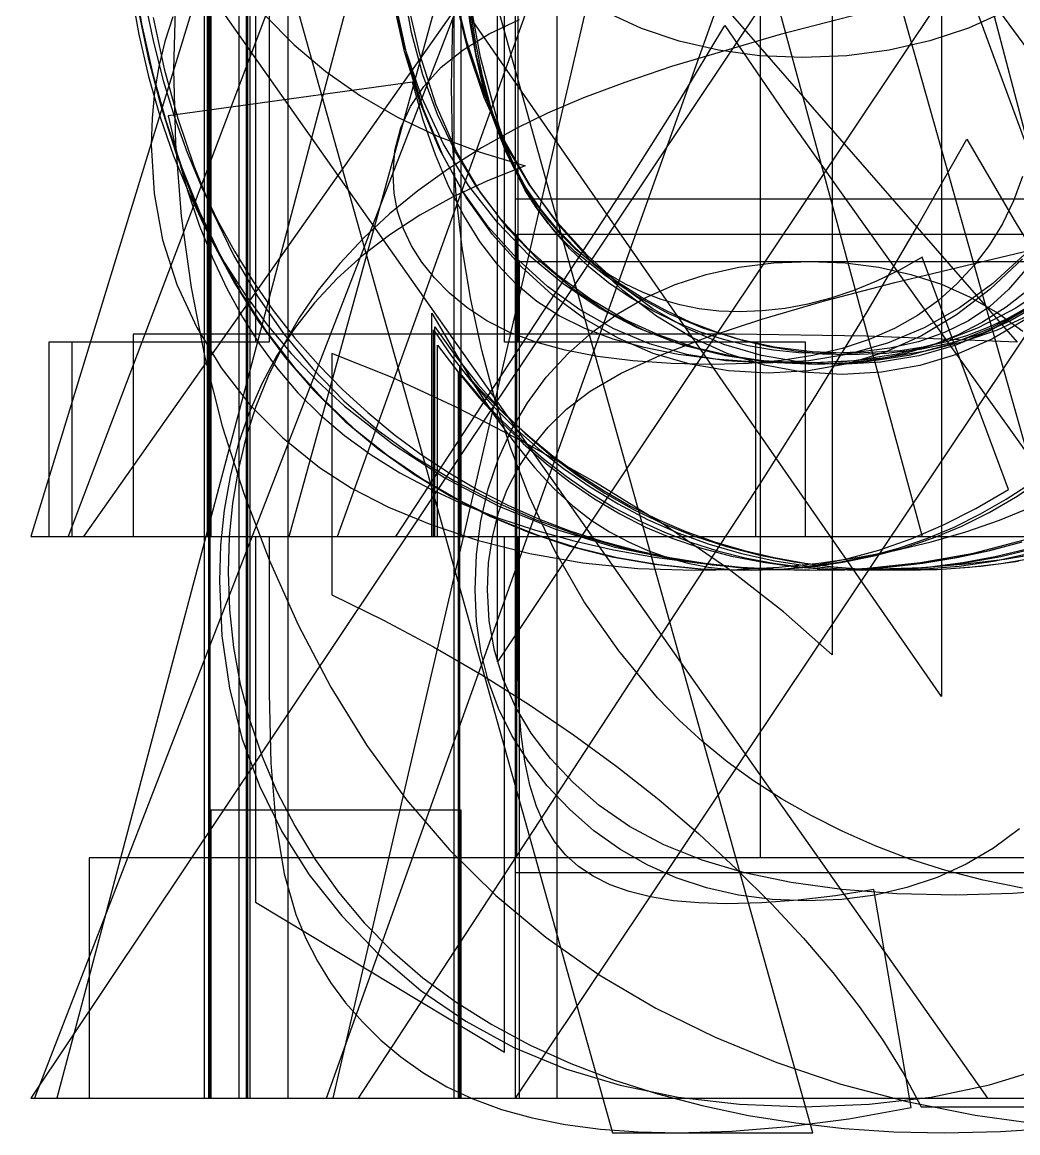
# Model space of a CAD drawing. Extents: x 0 to 263, y -199 to 66.
# Drawn here: x 0 to 98.8, y -199.2 to -89.1 of the extents above; entities that cross this region are included whole.
import ezdxf

# ---------------------------------------------------------------- set-up
doc = ezdxf.new("R2010")
doc.units = 0

msp = doc.modelspace()

# ---------------------------------------------------------------- linework, layer by layer
at = {"layer": 'Layer 1'}
for p, q in [((18.6267, 62.2754), (18.6267, -140.1246)), ((0, 9.64223), (58.5616, -199.24777)), ((78.41, -199.24777), (19.99, 9.64223)), ((45.6265, 6.20889), (0.8489, -140.12411)), ((79.4932, 6.20889), (1.222, -195.81311)), ((57.0551, 6.20889), (3.4335, -195.81511)), ((60.06663, 6.49333), (4.56453, -140.12467)), ((18.0622, 6.20889), (18.0622, -195.81311)), ((18.3467, 6.20889), (18.3467, -140.12411)), ((18.4845, 6.20889), (18.4845, -195.81311)), ((18.6267, 6.20889), (18.6267, -140.12411)), ((18.6267, 6.20889), (18.6267, -140.12311)), ((18.6267, 6.20889), (18.6267, -195.81511)), ((18.72, 6.209), (18.72, -140.124)), ((21.4978, 6.20889), (21.4978, -195.81311)), ((22.2, 6.20889), (22.2, -195.81311)), ((22.3422, 6.20889), (22.3422, -195.81311)), ((22.5778, 6.20889), (22.5778, -195.81311)), ((24.5066, 6.20889), (24.5066, -120.84011)), ((26.34, 6.20889), (26.34, -195.81511)), ((42.8489, -195.81311), (42.8489, 6.20889)), ((43.5555, -140.124), (43.5555, 6.209)), ((153.2483, 6.20889), (47.1333, -152.54211)), ((47.1333, -152.54211), (47.1333, 6.20889)), ((49.19981, -120.84016), (49.19981, 6.20884)), ((53.0584, -195.81511), (53.0584, 6.20889)), ((101.12894, -106.39941), (71.54224, 6.20959)), ((73.1912, 6.20889), (73.1912, -171.96911)), ((80.339, 6.20889), (80.339, -151.83411)), ((5.50223, -13.92441), (98.68433, -120.84041)), ((47.83656, -120.83781), (47.83656, -35.27771)), ((23.14156, -36.64131), (23.14156, -120.83801)), ((48.92, -195.81311), (155.035, -37.20411)), ((18.06197, -49.48439), (18.06197, -140.12419)), ((30.1997, -195.81311), (82.693, -49.05811)), ((65.99106, -54.42171), (89.27546, -140.12381)), ((82.55113, -54.84487), (113.83123, -140.12477)), ((26.48, -140.12411), (49.7644, -55.64401)), ((31.28003, -140.12467), (61.76003, -55.40927)), ((42.84867, -140.12419), (42.84867, -58.98649)), ((79.25684, -59.40881), (117.68704, -195.81581)), ((30.8569, -195.81511), (61.6185, -63.40711)), ((3.5749, -64.91121), (95.7667, -195.81521)), ((91.2051, -155.97441), (27.9868, -64.91101)), ((91.2051, -64.91101), (91.2051, -155.97441)), ((55.55368, -69.85161), (6.06658, -140.12541)), ((135.18748, -140.12541), (84.62038, -71.21161)), ((22.20021, -79.07127), (22.20021, -195.81327)), ((48.92021, -195.81327), (48.92021, -79.20927)), ((78.6934, -79.35091), (0.849, -195.81291)), ((10.998909, -84.236552), (11.835966, -89.254475)), ((38.62736, -90.12746), (37.825856, -85.705051)), ((44.10174, -91.029638), (42.771126, -85.431585)), ((44.444545, -89.217576), (43.993402, -85.72296)), ((45.454565, -92.586184), (44.162206, -85.512502)), ((10.771962, -85.986434), (11.56646, -90.326566)), ((15.197868, -86.484861), (15.0039, -93.840102)), ((37.923785, -91.527699), (36.58108, -86.054341)), ((37.918244, -92.022691), (36.702328, -86.456607)), ((39.429019, -92.274459), (38.147819, -86.720318)), ((44.167884, -91.656589), (42.871432, -86.348545)), ((45.024674, -92.265934), (44.129969, -86.646534)), ((11.471868, -87.718457), (12.497993, -92.625358)), ((12.205882, -87.193437), (13.023492, -91.100237)), ((38.234708, -92.621364), (37.003038, -87.030673)), ((44.969724, -91.029304), (44.408085, -87.347746)), ((61.436465, -89.723602), (57.909591, -88.096368)), ((88.05419, -87.01851), (75.187929, -90.316765)), ((97.497598, -88.040585), (93.856352, -89.687801)), ((12.976277, -88.641147), (14.081854, -93.734305)), ((14.931574, -88.581596), (14.163841, -91.004509)), ((24.070407, -88.417217), (26.960631, -91.341747)), ((42.56855, -95.484602), (42.713975, -88.868291)), ((46.315532, -90.266349), (49.34213, -88.85336)), ((11.835966, -89.254475), (12.913232, -94.131145)), ((39.751677, -94.310703), (38.62736, -90.12746)), ((43.726019, -91.833921), (46.315532, -90.266349)), ((45.025766, -92.47852), (44.444545, -89.217576)), ((65.150754, -90.989196), (61.436465, -89.723602)), ((65.244428, -96.830095), (69.70698, -89.41841)), ((69.70698, -89.41841), (75.53369, -97.99511)), ((93.856352, -89.687801), (90.027762, -90.969001)), ((11.56646, -90.326566), (12.537694, -94.502086)), ((13.023492, -91.100237), (13.989526, -94.877333)), ((14.163841, -91.004509), (13.5659, -93.484922)), ((26.960631, -91.341747), (30.118668, -94.003816)), ((45.813812, -96.208736), (44.10174, -91.029638)), ((45.657457, -94.419875), (44.969724, -91.029304)), ((75.187929, -90.316765), (64.394828, -93.514389)), ((69.052987, -91.893167), (65.150754, -90.989196)), ((90.027762, -90.969001), (86.012373, -91.884166)), ((39.480254, -97.101428), (37.918244, -92.022691)), ((39.650162, -96.557932), (37.923785, -91.527699)), ((41.076235, -97.339068), (39.429019, -92.274459)), ((41.569006, -93.568993), (43.726019, -91.833921)), ((45.834754, -96.570048), (44.167884, -91.656589)), ((46.278209, -97.319765), (45.024674, -92.265934)), ((45.737592, -95.504678), (45.025766, -92.47852)), ((73.14369, -92.435535), (69.052987, -91.893167)), ((77.42339, -92.61632), (73.14369, -92.435535)), ((81.810733, -92.433278), (77.42339, -92.61632)), ((86.012373, -91.884166), (81.810733, -92.433278)), ((12.497993, -92.625358), (13.750702, -97.405987)), ((13.5659, -93.484922), (13.138218, -96.022835)), ((39.817001, -97.729141), (38.234708, -92.621364)), ((39.83991, -95.48448), (41.569006, -93.568993)), ((47.27109, -99.34195), (45.454565, -92.586184)), ((64.394828, -93.514389), (59.778257, -95.076829)), ((12.537694, -94.502086), (13.685729, -98.51292)), ((12.913232, -94.131145), (14.231175, -98.865413)), ((14.081854, -93.734305), (15.431668, -98.642246)), ((15.0039, -93.840102), (15.19778, -101.151556)), ((30.118668, -94.003816), (33.543971, -96.402353)), ((41.199378, -98.254152), (39.751677, -94.310703)), ((46.471752, -97.519512), (45.657457, -94.419875)), ((13.989526, -94.877333), (15.103913, -98.524812)), ((38.711038, -95.06198), (14.488838, -98.39976)), ((38.509015, -97.479191), (39.83991, -95.48448)), ((39.782364, -98.81261), (38.711038, -95.06198)), ((42.689713, -100.920433), (42.56855, -95.484602)), ((46.580551, -98.294938), (45.737592, -95.504678)), ((59.778257, -95.076829), (55.683032, -96.615749)), ((13.138218, -96.022835), (12.881265, -98.618247)), ((33.543971, -96.402353), (37.235996, -98.536282)), ((41.760229, -101.144492), (39.650162, -96.557932)), ((47.907914, -100.967889), (45.813812, -96.208736)), ((47.87204, -101.088402), (45.834754, -96.570048)), ((55.683032, -96.615749), (52.11017, -98.131694)), ((59.54688, -105.83181), (65.244428, -96.830095)), ((13.750702, -97.405987), (15.229466, -102.05978)), ((37.552701, -99.588905), (38.509015, -97.479191)), ((41.387774, -101.692273), (39.480254, -97.101428)), ((41.749346, -102.354525), (39.817001, -97.729141)), ((43.089449, -101.914146), (41.076235, -97.339068)), ((47.891118, -101.80914), (46.278209, -97.319765)), ((47.41308, -100.32827), (46.471752, -97.519512)), ((75.53369, -97.99511), (80.90038, -105.55181)), ((12.881265, -98.618247), (12.79551, -101.27116)), ((13.685729, -98.51292), (15.010633, -102.359)), ((14.231175, -98.865413), (15.790265, -103.45613)), ((14.488838, -98.39976), (15.383412, -102.190539)), ((15.103913, -98.524812), (16.36658, -102.042758)), ((15.431668, -98.642246), (17.025193, -103.364991)), ((37.235996, -98.536282), (41.194195, -100.404532)), ((40.986713, -102.267764), (39.782364, -98.81261)), ((42.971036, -101.957183), (41.199378, -98.254152)), ((47.55517, -100.84819), (46.580551, -98.294938)), ((52.11017, -98.131694), (49.06069, -99.62521)), ((36.975552, -101.821957), (37.552701, -99.588905)), ((49.06069, -99.62521), (45.560059, -101.571929)), ((48.016814, -101.452444), (47.27109, -99.34195)), ((12.79551, -101.27116), (13.077315, -106.078526)), ((15.19778, -101.151556), (15.779107, -108.339307)), ((41.194195, -100.404532), (45.418025, -102.006029)), ((44.254005, -105.286831), (41.760229, -101.144492)), ((43.052856, -106.2546), (42.689713, -100.920433)), ((48.480428, -102.895377), (47.41308, -100.32827)), ((48.665927, -103.23609), (47.55517, -100.84819)), ((50.279744, -105.211129), (47.87204, -101.088402)), ((50.384619, -105.306107), (47.907914, -100.967889)), ((88.845947, -109.271272), (93.6976, -100.70641)), ((93.6976, -100.70641), (98.486692, -108.890491)), ((15.010633, -102.359), (16.512469, -106.040253)), ((15.229466, -102.05978), (16.93376, -106.58617)), ((15.383412, -102.190539), (16.410434, -105.798507)), ((16.36658, -102.042758), (17.777457, -105.431256)), ((36.78215, -104.18668), (36.975552, -101.821957)), ((42.324605, -105.427393), (40.986713, -102.267764)), ((43.640218, -105.794682), (41.387774, -101.692273)), ((44.03117, -106.498037), (41.749346, -102.354525)), ((45.560059, -101.571929), (42.288256, -103.636383)), ((45.067226, -105.419168), (42.971036, -101.957183)), ((45.468644, -105.999693), (43.089449, -101.914146)), ((45.418025, -102.006029), (49.90694, -103.3397)), ((49.863949, -105.735174), (47.891118, -101.80914)), ((48.877693, -103.444348), (48.016814, -101.452444)), ((15.790265, -103.45613), (17.59097, -107.90215)), ((17.025193, -103.364991), (18.8619, -107.90256)), ((49.9067, -103.34), (46.169176, -104.826342)), ((49.705114, -105.303419), (48.480428, -102.895377)), ((49.953235, -105.496041), (48.665927, -103.23609)), ((49.854298, -105.318237), (48.877693, -103.444348)), ((49.90694, -103.3397), (49.9067, -103.34)), ((36.896924, -106.045996), (36.78215, -104.18668)), ((42.288256, -103.636383), (39.245359, -105.817557)), ((99.236039, -104.397237), (98.327454, -106.833315)), ((17.777457, -105.431256), (19.336471, -108.690389)), ((43.796561, -108.291446), (42.324605, -105.427393)), ((46.169176, -104.826342), (42.682514, -106.463209)), ((47.13151, -108.9844), (44.254005, -105.286831)), ((47.488519, -108.639483), (45.067226, -105.419168)), ((51.08615, -107.5525), (49.705114, -105.303419)), ((50.947205, -107.07468), (49.854298, -105.318237)), ((50.985506, -107.487285), (49.863949, -105.735174)), ((51.417073, -107.628061), (49.953235, -105.496041)), ((53.057867, -108.93771), (50.279744, -105.211129)), ((53.2445, -109.2224), (50.384619, -105.306107)), ((80.90038, -105.55181), (105.55388, -140.12541)), ((13.077315, -106.078526), (13.923286, -110.696719)), ((16.410434, -105.798507), (17.56985, -109.222102)), ((16.512469, -106.040253), (18.191306, -109.556608)), ((16.93376, -106.58617), (18.880727, -110.918501)), ((39.245359, -105.817557), (36.431446, -108.114436)), ((37.241178, -107.846975), (36.896924, -106.045996)), ((37.06668, -140.12541), (59.54688, -105.83181)), ((42.682514, -106.463209), (39.446167, -108.251129)), ((43.657457, -111.487103), (43.052856, -106.2546)), ((46.237, -109.40811), (43.640218, -105.794682)), ((46.6619, -110.1602), (44.03117, -106.498037)), ((48.2138, -109.59571), (45.468644, -105.999693)), ((48.91999, -173.47101), (48.91999, -106.63101)), ((48.91999, -106.63101), (48.92, -106.63111)), ((48.92, -106.63111), (106.3999, -106.63111)), ((98.327454, -106.833315), (97.224859, -109.115069)), ((17.59097, -107.90215), (19.604083, -112.144859)), ((18.8619, -107.90256), (20.963411, -112.208672)), ((37.814806, -109.589201), (37.241178, -107.846975)), ((52.156986, -108.714251), (50.947205, -107.07468)), ((52.197248, -109.098979), (50.985506, -107.487285)), ((52.622546, -109.642725), (51.08615, -107.5525)), ((53.057419, -109.632171), (51.417073, -107.628061)), ((15.779107, -108.339307), (16.747412, -115.403408)), ((19.336471, -108.690389), (21.043552, -111.820242)), ((36.431446, -108.114436), (33.846595, -110.526006)), ((39.446167, -108.251129), (36.459587, -110.190629)), ((45.403101, -110.859872), (43.796561, -108.291446)), ((50.29945, -112.243206), (47.13151, -108.9844)), ((50.23549, -111.6175), (47.488519, -108.639483)), ((53.484215, -110.237522), (52.156986, -108.714251)), ((56.089626, -112.245427), (53.057867, -108.93771)), ((98.486692, -108.890491), (103.757026, -117.56916)), ((17.56985, -109.222102), (18.861609, -112.45976)), ((18.191306, -109.556608), (20.047208, -112.907994)), ((38.617705, -111.272257), (37.814806, -109.589201)), ((49.092296, -112.56786), (46.237, -109.40811)), ((51.252148, -112.753004), (48.2138, -109.59571)), ((49.0582, -171.96871), (49.0582, -110.11551)), ((49.0582, -110.11551), (160.8182, -110.11551)), ((53.499243, -110.570394), (52.197248, -109.098979)), ((54.313316, -111.5742), (52.622546, -109.642725)), ((54.874253, -111.50839), (53.057419, -109.632171)), ((56.353441, -112.694263), (53.2445, -109.2224)), ((83.814301, -117.82241), (88.845947, -109.271272)), ((94.30781, -113.07863), (109.329049, -109.496625)), ((97.224859, -109.115069), (95.928306, -111.242448)), ((13.923286, -110.696719), (15.334257, -115.129907)), ((18.880727, -110.918501), (21.053224, -114.990129)), ((33.846595, -110.526006), (31.490883, -113.051251)), ((36.459587, -110.190629), (33.722228, -112.282238)), ((47.144747, -113.13262), (45.403101, -110.859872)), ((49.542636, -113.370214), (46.6619, -110.1602)), ((54.929465, -111.645064), (53.484215, -110.237522)), ((54.89156, -111.90167), (53.499243, -110.570394)), ((95.928306, -111.242448), (94.437847, -113.215401)), ((19.604083, -112.144859), (21.83339, -116.122927)), ((20.963411, -112.208672), (23.317398, -116.236958)), ((21.043552, -111.820242), (22.898626, -114.820901)), ((33.722228, -112.282238), (31.233542, -114.526484)), ((39.64977, -112.89573), (38.617705, -111.272257)), ((44.502995, -116.61794), (43.657457, -111.487103)), ((53.231438, -114.297085), (50.23549, -111.6175)), ((53.665402, -115.069279), (50.29945, -112.243206)), ((56.15747, -113.347029), (54.313316, -111.5742)), ((56.867553, -113.256736), (54.874253, -111.50839)), ((57.848867, -114.251564), (54.89156, -111.90167)), ((56.49331, -112.93745), (54.929465, -111.645064)), ((59.258633, -115.111945), (56.089626, -112.245427)), ((99.423526, -112.148691), (96.278506, -115.009914)), ((18.861609, -112.45976), (20.28566, -115.509918)), ((20.047208, -112.907994), (22.080242, -116.094341)), ((31.490883, -113.051251), (29.364389, -115.689157)), ((40.910897, -114.459201), (39.64977, -112.89573)), ((49.022019, -115.10964), (47.144747, -113.13262)), ((52.119058, -115.308023), (49.092296, -112.56786)), ((49.3422, -195.81311), (49.3422, -112.83981)), ((49.3422, -112.83981), (154.3292, -112.83981)), ((52.577691, -116.156113), (49.542636, -113.370214)), ((54.510969, -115.487676), (51.252148, -112.753004)), ((58.154021, -114.961317), (56.15747, -113.347029)), ((59.577025, -115.703213), (56.353441, -112.694263)), ((58.139551, -114.079028), (56.49331, -112.93745)), ((59.037299, -114.87723), (56.867553, -113.256736)), ((67.843161, -114.129197), (71.099674, -113.414256)), ((71.099674, -113.414256), (74.528109, -112.984862)), ((74.528109, -112.984862), (78.12845, -112.8416)), ((78.12845, -112.8416), (81.629611, -112.982766)), ((81.629611, -112.982766), (84.971478, -113.406237)), ((84.971478, -113.406237), (88.153503, -114.111975)), ((86.550094, -114.908969), (94.30781, -113.07863)), ((89.27551, -112.41743), (87.016461, -113.689814)), ((97.8355, -135.46633), (89.27551, -112.41743)), ((94.437847, -113.215401), (92.753534, -115.033875)), ((99.225607, -112.582088), (96.015855, -115.580519)), ((31.233542, -114.526484), (28.992982, -116.923895)), ((42.400982, -115.962257), (40.910897, -114.459201)), ((56.398899, -116.619225), (53.231438, -114.297085)), ((60.935644, -116.291751), (57.848867, -114.251564)), ((59.83563, -115.070086), (58.139551, -114.079028)), ((64.758589, -115.129099), (67.843161, -114.129197)), ((87.016461, -113.689814), (84.753086, -114.79069)), ((88.153503, -114.111975), (91.175136, -115.099939)), ((99.48418, -113.68828), (97.848175, -115.623803)), ((15.334257, -115.129907), (17.31106, -119.38226)), ((16.747412, -115.403408), (18.102226, -122.343915)), ((20.28566, -115.509918), (21.841949, -118.371013)), ((21.053224, -114.990129), (23.451777, -118.800509)), ((22.898626, -114.820901), (24.901624, -117.692448)), ((51.035438, -116.79088), (49.022019, -115.10964)), ((55.316719, -117.628072), (52.119058, -115.308023)), ((57.228781, -117.462073), (53.665402, -115.069279)), ((57.990261, -117.800233), (54.510969, -115.487676)), ((60.30198, -116.41717), (58.154021, -114.961317)), ((61.38347, -116.36989), (59.037299, -114.87723)), ((62.565456, -117.537316), (59.258633, -115.111945)), ((61.582641, -115.910101), (59.83563, -115.070086)), ((61.845974, -116.413376), (64.758589, -115.129099)), ((79.57137, -116.730093), (86.550094, -114.908969)), ((84.753086, -114.79069), (82.486065, -115.720631)), ((92.753534, -115.033875), (90.87542, -116.69782)), ((91.175136, -115.099939), (94.035827, -116.37009)), ((96.015855, -115.580519), (92.6761, -118.119368)), ((96.278506, -115.009914), (92.964889, -117.427893)), ((97.848175, -115.623803), (95.972794, -117.303283)), ((99.8605, -115.61578), (97.615733, -117.353504)), ((102.110175, -115.049582), (98.558601, -117.450676)), ((21.83339, -116.122927), (24.27884, -119.836303)), ((22.080242, -116.094341), (24.290473, -119.115575)), ((23.317398, -116.236958), (25.924937, -119.987424)), ((29.364389, -115.689157), (27.46719, -118.43871)), ((44.11992, -117.40448), (42.400982, -115.962257)), ((45.588949, -121.647109), (44.502995, -116.61794)), ((55.766388, -118.516698), (52.577691, -116.156113)), ((59.7373, -118.583971), (56.398899, -116.619225)), ((59.105334, -117.981442), (61.845974, -116.413376)), ((62.915302, -118.249249), (59.577025, -115.703213)), ((62.548007, -117.722466), (60.30198, -116.41717)), ((64.153555, -118.021116), (60.935644, -116.291751)), ((63.837596, -117.710346), (61.38347, -116.36989)), ((63.38168, -116.598555), (61.582641, -115.910101)), ((65.233841, -117.134925), (63.38168, -116.598555)), ((73.37062, -118.542156), (79.57137, -116.730093)), ((80.216075, -116.480209), (77.943796, -117.069995)), ((82.486065, -115.720631), (80.216075, -116.480209)), ((90.87542, -116.69782), (88.796766, -118.186788)), ((94.035827, -116.37009), (96.735026, -117.922388)), ((24.901624, -117.692448), (27.052472, -120.43497)), ((28.992982, -116.923895), (27, -119.475)), ((46.090852, -118.727821), (44.11992, -117.40448)), ((53.275119, -118.228891), (51.035438, -116.79088)), ((58.684712, -119.527478), (55.316719, -117.628072)), ((60.988998, -119.42104), (57.228781, -117.462073)), ((61.690025, -119.691185), (57.990261, -117.800233)), ((64.842789, -118.852033), (62.548007, -117.722466)), ((66.010667, -119.521594), (62.565456, -117.537316)), ((66.3313, -118.873849), (63.837596, -117.710346)), ((67.14022, -117.518692), (65.233841, -117.134925)), ((69.101911, -117.749334), (67.14022, -117.518692)), ((71.12001, -117.82633), (69.101911, -117.749334)), ((73.395085, -117.742484), (71.12001, -117.82633)), ((75.669906, -117.490563), (73.395085, -117.742484)), ((77.943796, -117.069995), (75.669906, -117.490563)), ((78.597655, -126.364397), (83.814301, -117.82241)), ((92.964889, -117.427893), (89.48213, -119.403741)), ((95.972794, -117.303283), (93.856997, -118.726096)), ((98.558601, -117.450676), (94.820168, -119.415206)), ((97.615733, -117.353504), (95.256417, -118.861305)), ((99.809372, -117.438615), (96.077795, -119.456963)), ((99.465447, -117.71287), (96.103976, -119.632141)), ((99.57666, -117.45165), (97.687096, -118.509857)), ((100.495271, -117.306584), (97.956848, -118.769277)), ((21.841949, -118.371013), (23.530426, -121.041481)), ((23.451777, -118.800509), (26.076911, -122.349095)), ((27.46719, -118.43871), (25.81469, -121.285695)), ((40.64, -140.12411), (40.64, -117.96861)), ((40.64, -117.96861), (44.830063, -125.075293)), ((48.369967, -119.874547), (46.090852, -118.727821)), ((55.797811, -119.473308), (53.275119, -118.228891)), ((59.10805, -120.450773), (55.766388, -118.516698)), ((56.536687, -119.832712), (59.105334, -117.981442)), ((63.246065, -120.191375), (59.7373, -118.583971)), ((66.368325, -120.33237), (62.915302, -118.249249)), ((67.50426, -119.438547), (64.153555, -118.021116)), ((67.186323, -119.80639), (64.842789, -118.852033)), ((68.86462, -119.859853), (66.3313, -118.873849)), ((67.946828, -120.345316), (73.37062, -118.542156)), ((88.796766, -118.186788), (86.511182, -119.477056)), ((92.6761, -118.119368), (89.205301, -120.198009)), ((93.856997, -118.726096), (91.49974, -119.891616)), ((95.256417, -118.861305), (92.78253, -120.138635)), ((97.956848, -118.769277), (95.208501, -119.968435)), ((97.687096, -118.509857), (95.721439, -119.42697)), ((99.53769, -118.592333), (96.172174, -120.550694)), ((99.812771, -118.185176), (96.715463, -119.632555)), ((96.735026, -117.922388), (99.272184, -119.756795)), ((70.69763, -120.040409), (11.00883, -120.040409)), ((11.00883, -120.040409), (11.00883, -140.124809)), ((17.31106, -119.38226), (19.74203, -123.394687)), ((24.27884, -119.836303), (26.940382, -123.284937)), ((24.290473, -119.115575), (26.677967, -121.971628)), ((27, -119.475), (25.262276, -122.151633)), ((25.924937, -119.987424), (28.787106, -123.460072)), ((40.7822, -140.12411), (40.7822, -119.61301)), ((40.7822, -119.61301), (42.581145, -122.230537)), ((40.9217, -140.12311), (40.9217, -119.33311)), ((40.9217, -119.33311), (42.997058, -122.255108)), ((50.956689, -120.844711), (48.369967, -119.874547)), ((54.14005, -121.9666), (56.536687, -119.832712)), ((58.604039, -120.524705), (55.797811, -119.473308)), ((62.222474, -121.005712), (58.684712, -119.527478)), ((64.945466, -120.945633), (60.988998, -119.42104)), ((65.610261, -121.16104), (61.690025, -119.691185)), ((69.594834, -121.064829), (66.010667, -119.521594)), ((69.578611, -120.58606), (67.186323, -119.80639)), ((70.989421, -120.542932), (67.50426, -119.438547)), ((71.437592, -120.66781), (68.86462, -119.859853)), ((83.755993, -120.228743), (70.69763, -120.040409)), ((86.511182, -119.477056), (84.019243, -120.568678)), ((89.48213, -119.403741), (85.829679, -120.938573)), ((91.49974, -119.891616), (88.899982, -120.79922)), ((94.820168, -119.415206), (90.894308, -120.943173)), ((96.077795, -119.456963), (92.12788, -121.027603)), ((95.208501, -119.968435), (92.250776, -120.902984)), ((96.103976, -119.632141), (92.594797, -121.125996)), ((96.715463, -119.632555), (93.327634, -120.814205)), ((95.721439, -119.42697), (93.678593, -120.202989)), ((24.5066, -120.84011), (2.6355, -120.84011)), ((2.6355, -120.84011), (2.6355, -140.12451)), ((23.14156, -120.83801), (4.93826, -120.83801)), ((4.93826, -120.83801), (4.93826, -140.12301)), ((23.530426, -121.041481), (25.351038, -123.51976)), ((27.052472, -120.43497), (29.3511, -123.04855)), ((41.2045, -140.1246), (41.2045, -121.1202)), ((41.2045, -121.1202), (43.230946, -123.820926)), ((72.76656, -120.83781), (47.83656, -120.83781)), ((77.70651, -120.84016), (49.19981, -120.84016)), ((53.850445, -121.638365), (50.956689, -120.844711)), ((61.694326, -121.383654), (58.604039, -120.524705)), ((62.602, -121.957138), (59.10805, -120.450773)), ((65.929436, -122.062248), (62.222474, -121.005712)), ((66.924621, -121.441488), (63.246065, -120.191375)), ((63.298977, -122.139728), (67.946828, -120.345316)), ((69.097599, -122.035306), (64.945466, -120.945633)), ((69.936145, -121.952576), (66.368325, -120.33237)), ((72.019651, -121.191563), (69.578611, -120.58606)), ((73.318526, -122.167076), (69.594834, -121.064829)), ((74.610701, -121.333155), (70.989421, -120.542932)), ((74.050256, -121.297173), (71.437592, -120.66781)), ((72.76656, -140.12281), (72.76656, -120.83781)), ((77.70651, -140.12456), (77.70651, -120.84016)), ((84.019243, -120.568678), (81.321522, -121.461705)), ((85.829679, -120.938573), (82.006989, -122.033503)), ((98.68433, -120.84041), (83.755993, -120.228743)), ((89.205301, -120.198009), (85.602415, -121.815817)), ((88.899982, -120.79922), (86.056681, -121.448281)), ((90.894308, -120.943173), (86.780457, -122.034577)), ((92.12788, -121.027603), (87.960145, -122.150067)), ((92.594797, -121.125996), (88.938486, -122.193809)), ((92.250776, -120.902984), (89.084216, -121.571849)), ((91.557466, -120.837914), (89.356963, -121.331744)), ((93.327634, -120.814205), (89.651056, -121.731272)), ((92.78253, -120.138635), (90.194051, -121.184949)), ((93.678593, -120.202989), (91.557466, -120.837914)), ((96.172174, -120.550694), (92.667911, -122.07468)), ((25.262276, -122.151633), (23.754475, -124.959923)), ((25.81469, -121.285695), (24.38227, -124.216982)), ((26.677967, -121.971628), (29.242791, -124.662426)), ((36.687612, -124.355629), (30.7156, -121.96571)), ((30.7156, -121.96571), (30.7156, -145.90741)), ((42.581145, -122.230537), (44.521287, -124.719055)), ((42.997058, -122.255108), (45.183747, -124.988588)), ((46.914799, -126.57461), (45.588949, -121.647109)), ((51.988201, -124.323778), (54.14005, -121.9666)), ((57.05066, -122.255561), (53.850445, -121.638365)), ((60.556761, -122.696351), (57.05066, -122.255561)), ((59.426052, -123.925547), (63.298977, -122.139728)), ((65.069195, -122.050728), (61.694326, -121.383654)), ((66.247559, -123.034596), (62.602, -121.957138)), ((68.729171, -122.5265), (65.069195, -122.050728)), ((69.750969, -122.210307), (65.610261, -121.16104)), ((69.805033, -122.696556), (65.929436, -122.062248)), ((70.772393, -122.334362), (66.924621, -121.441488)), ((73.444809, -122.68951), (69.097599, -122.035306)), ((74.112148, -122.839494), (69.750969, -122.210307)), ((73.618813, -123.109867), (69.936145, -121.952576)), ((74.509443, -121.62342), (72.019651, -121.191563)), ((77.182314, -122.828385), (73.318526, -122.167076)), ((76.702648, -121.747396), (74.050256, -121.297173)), ((77.047986, -121.882152), (74.509443, -121.62342)), ((78.36976, -121.808106), (74.610701, -121.333155)), ((78.418596, -122.15619), (75.311037, -122.652186)), ((79.394807, -122.01793), (76.702648, -121.747396)), ((79.63528, -121.96828), (77.047986, -121.882152)), ((82.006989, -122.033503), (78.013512, -122.689644)), ((82.26826, -121.96667), (78.36976, -121.808106)), ((81.321522, -121.461705), (78.418596, -122.15619)), ((82.12677, -122.10823), (79.394807, -122.01793)), ((82.968794, -121.838176), (79.63528, -121.96828)), ((85.602415, -121.815817), (81.866397, -122.972169)), ((85.709366, -121.973956), (82.12677, -122.10823)), ((87.07599, -121.684481), (82.26826, -121.96667)), ((86.780457, -122.034577), (82.478046, -122.689419)), ((86.056681, -121.448281), (82.968794, -121.838176)), ((87.960145, -122.150067), (83.575109, -122.823889)), ((87.49096, -121.9997), (84.673235, -122.582341)), ((88.938486, -122.193809), (85.135618, -122.834956)), ((89.651056, -121.731272), (85.687499, -122.384901)), ((89.084216, -121.571849), (85.709366, -121.973956)), ((89.356963, -121.331744), (87.07599, -121.684481)), ((90.194051, -121.184949), (87.49096, -121.9997)), ((92.667911, -122.07468), (89.025528, -123.163823)), ((18.102226, -122.343915), (19.843081, -129.160882)), ((26.076911, -122.349095), (28.929152, -125.63534)), ((26.940382, -123.284937), (29.817967, -126.46878)), ((29.3511, -123.04855), (31.776276, -125.51827)), ((43.4151, -195.81511), (43.4151, -123.33171)), ((43.4151, -123.33171), (45.620602, -125.766874)), ((64.368172, -122.960786), (60.556761, -122.696351)), ((68.48432, -123.04892), (64.368172, -122.960786)), ((70.044052, -123.681949), (66.247559, -123.034596)), ((71.99942, -122.949745), (68.48432, -123.04892)), ((72.674777, -122.811543), (68.729171, -122.5265)), ((73.8487, -122.90811), (69.805033, -122.696556)), ((74.788808, -122.870049), (70.772393, -122.334362)), ((75.311037, -122.652186), (71.99942, -122.949745)), ((76.906538, -122.90643), (72.674777, -122.811543)), ((77.98651, -122.9077), (73.444809, -122.68951)), ((77.41638, -123.804242), (73.618813, -123.109867)), ((78.013512, -122.689644), (73.8487, -122.90811)), ((78.6938, -123.04911), (74.112148, -122.839494)), ((78.97329, -123.0486), (74.788808, -122.870049)), ((81.438736, -122.776239), (76.906538, -122.90643)), ((81.186767, -123.04881), (77.182314, -122.828385)), ((82.478046, -122.689419), (77.98651, -122.9077)), ((81.866397, -122.972169), (77.996207, -123.666438)), ((81.740855, -122.932327), (78.6938, -123.04911)), ((83.575109, -122.823889), (78.97329, -123.0486)), ((85.135618, -122.834956), (81.186767, -123.04881)), ((85.687499, -122.384901), (81.438736, -122.776239)), ((84.673235, -122.582341), (81.740855, -122.932327)), ((89.025528, -123.163823), (85.245649, -123.817652)), ((19.74203, -123.394687), (22.58883, -127.041695)), ((24.38227, -124.216982), (23.170009, -127.233114)), ((25.351038, -123.51976), (27.347103, -125.84967)), ((28.787106, -123.460072), (31.904981, -126.654907)), ((43.034166, -127.287579), (36.687612, -124.355629)), ((43.230946, -123.820926), (45.323593, -126.349361)), ((43.2756, -195.81311), (43.2756, -123.75531)), ((43.2756, -123.75531), (45.275864, -126.13946)), ((50.119652, -126.844086), (51.988201, -124.323778)), ((56.327035, -125.702929), (59.426052, -123.925547)), ((73.9908, -123.898), (70.044052, -123.681949)), ((77.996207, -123.666438), (73.9908, -123.898)), ((81.3289, -124.0357), (77.41638, -123.804242)), ((85.245649, -123.817652), (81.3289, -124.0357)), ((23.754475, -124.959923), (22.477145, -127.899343)), ((29.242791, -124.662426), (31.98501, -127.1879)), ((31.776276, -125.51827), (34.288579, -127.829079)), ((44.521287, -124.719055), (46.602574, -127.07747)), ((44.830063, -125.075293), (46.865226, -128.136752)), ((45.183747, -124.988588), (47.481768, -127.533552)), ((27.347103, -125.84967), (29.557906, -128.042392)), ((28.929152, -125.63534), (32.009023, -128.658698)), ((29.817967, -126.46878), (32.911543, -129.38778)), ((31.904981, -126.654907), (35.279637, -129.57193)), ((45.275864, -126.13946), (47.343327, -128.370221)), ((45.323593, -126.349361), (47.482388, -128.704881)), ((45.620602, -125.766874), (47.897675, -128.045445)), ((48.480023, -131.400441), (46.914799, -126.57461)), ((54.00091, -127.47203), (56.327035, -125.702929)), ((73.191, -134.90181), (78.597655, -126.364397)), ((23.170009, -127.233114), (22.177985, -130.334638)), ((22.58883, -127.041695), (25.842295, -130.327886)), ((31.98501, -127.1879), (36.824528, -130.99328)), ((49.759787, -130.757345), (43.034166, -127.287579)), ((46.602574, -127.07747), (48.824955, -129.304689)), ((47.481768, -127.533552), (49.891123, -129.889999)), ((48.535518, -129.527524), (50.119652, -126.844086)), ((52.164454, -129.278927), (54.00091, -127.47203)), ((22.477145, -127.899343), (21.430831, -130.969367)), ((29.557906, -128.042392), (31.982355, -130.097406)), ((32.009023, -128.658698), (35.317051, -131.418624)), ((34.288579, -127.829079), (36.888159, -129.980919)), ((46.865226, -128.136752), (48.860545, -130.868622)), ((47.343327, -128.370221), (49.478002, -130.447533)), ((47.482388, -128.704881), (49.707277, -130.886863)), ((47.897675, -128.045445), (50.246251, -130.167352)), ((19.843081, -129.160882), (21.969508, -135.854366)), ((32.911543, -129.38778), (36.221061, -132.041887)), ((35.279637, -129.57193), (38.912151, -132.211147)), ((47.236911, -132.374089), (48.535518, -129.527524)), ((48.824955, -129.304689), (51.188379, -131.399616)), ((49.891123, -129.889999), (52.411816, -132.057929)), ((50.570577, -131.209567), (52.164454, -129.278927)), ((21.430831, -130.969367), (20.61608, -134.169471)), ((22.177985, -130.334638), (21.406275, -133.522095)), ((25.842295, -130.327886), (29.49326, -133.25786)), ((31.982355, -130.097406), (34.619357, -132.014191)), ((36.824528, -130.99328), (41.924327, -134.294881)), ((36.888159, -129.980919), (39.575167, -131.97373)), ((48.860545, -130.868622), (50.816071, -133.269654)), ((49.478002, -130.447533), (51.679903, -132.371338)), ((49.707277, -130.886863), (51.998207, -132.894679)), ((56.869, -134.76071), (49.759787, -130.757345)), ((50.246251, -130.167352), (52.666261, -132.132522)), ((34.619357, -132.014191), (37.467819, -133.792229)), ((35.317051, -131.418624), (38.85376, -133.91457)), ((36.221061, -132.041887), (39.74647, -134.43105)), ((39.575167, -131.97373), (42.349754, -133.807453)), ((50.2841, -136.124602), (48.480023, -131.400441)), ((49.219983, -133.263954), (50.570577, -131.209567)), ((51.188379, -131.399616), (53.692796, -133.361158)), ((52.411816, -132.057929), (55.043848, -134.037343)), ((52.666261, -132.132522), (55.157638, -133.940887)), ((29.49326, -133.25786), (32.650065, -135.302233)), ((38.912151, -132.211147), (42.8036, -134.57256)), ((46.224946, -135.38378), (47.236911, -132.374089)), ((48.113374, -135.442087), (49.219983, -133.263954)), ((50.816071, -133.269654), (52.731854, -135.338596)), ((51.679903, -132.371338), (53.949043, -134.141577)), ((51.998207, -132.894679), (54.355123, -134.727708)), ((20.61608, -134.169471), (20.033439, -137.499128)), ((21.406275, -133.522095), (20.854958, -136.79603)), ((37.467819, -133.792229), (40.526648, -135.431)), ((38.85376, -133.91457), (42.559526, -136.147991)), ((41.924327, -134.294881), (47.284365, -137.091591)), ((42.349754, -133.807453), (45.212069, -135.482031)), ((53.692796, -133.361158), (56.338153, -135.188221)), ((53.949043, -134.141577), (56.285434, -135.758192)), ((55.043848, -134.037343), (57.787221, -135.828241)), ((55.157638, -133.940887), (57.720313, -135.592375)), ((32.650065, -135.302233), (36.331039, -137.196188)), ((33.3511, -195.81291), (73.191, -134.90181)), ((39.74647, -134.43105), (43.423959, -136.548141)), ((40.526648, -135.431), (43.794752, -136.929983)), ((42.8036, -134.57256), (46.854032, -136.656153)), ((45.500735, -138.556597), (46.224946, -135.38378)), ((47.251454, -137.74397), (48.113374, -135.442087)), ((52.731854, -135.338596), (54.607947, -137.074198)), ((54.355123, -134.727708), (56.777972, -136.385323)), ((56.338153, -135.188221), (59.1244, -136.87971)), ((63.783438, -139.029456), (56.869, -134.76071)), ((94.599079, -137.336033), (97.8355, -135.46633)), ((97.593587, -136.418459), (100.002008, -134.866447)), ((98.535873, -136.221722), (101.072748, -134.522046)), ((21.969508, -135.854366), (24.481037, -142.424421)), ((42.559526, -136.147991), (46.375172, -138.085399)), ((43.423959, -136.548141), (47.189729, -138.382783)), ((45.212069, -135.482031), (48.162263, -136.997403)), ((52.798289, -141.471947), (50.2841, -136.124602)), ((56.285434, -135.758192), (58.68909, -137.221122)), ((56.777972, -136.385323), (59.2667, -137.8669)), ((57.720313, -135.592375), (60.354219, -137.086914)), ((57.787221, -135.828241), (60.641937, -137.430623)), ((95.06216, -137.86455), (97.593587, -136.418459)), ((95.908582, -137.742153), (98.535873, -136.221722)), ((20.033439, -137.499128), (19.683453, -140.957813)), ((20.854958, -136.79603), (20.52411, -140.156987)), ((36.331039, -137.196188), (40.532023, -138.930973)), ((43.794752, -136.929983), (47.271038, -138.28866)), ((46.854032, -136.656153), (50.995875, -138.461935)), ((47.284365, -137.091591), (52.904598, -139.3823)), ((48.162263, -136.997403), (51.200488, -138.353513)), ((54.607947, -137.074198), (56.4444, -138.47521)), ((58.68909, -137.221122), (61.160025, -138.53031)), ((59.1244, -136.87971), (62.03326, -138.418166)), ((60.354219, -137.086914), (63.059287, -138.424435)), ((60.641937, -137.430623), (63.608, -138.844488)), ((91.37906, -138.958132), (94.599079, -137.336033)), ((96.94206, -138.4756), (100.097547, -137.186873)), ((45.065392, -141.892537), (45.500735, -138.556597)), ((46.375172, -138.085399), (50.300113, -139.726244)), ((46.634926, -140.169604), (47.251454, -137.74397)), ((47.189729, -138.382783), (51.043727, -139.93503)), ((47.271038, -138.28866), (50.923212, -139.497327)), ((50.995875, -138.461935), (55.228037, -139.989907)), ((51.200488, -138.353513), (54.326892, -139.550299)), ((56.4444, -138.47521), (58.268288, -139.635027)), ((59.2667, -137.8669), (61.839939, -139.174109)), ((61.160025, -138.53031), (63.698251, -139.685696)), ((62.03326, -138.418166), (65.042796, -139.753183)), ((63.059287, -138.424435), (65.83545, -139.604866)), ((92.440875, -139.172198), (95.06216, -137.86455)), ((93.190876, -139.083416), (95.908582, -137.742153)), ((93.614905, -139.63542), (96.94206, -138.4756)), ((40.532023, -138.930973), (45.24886, -140.49784)), ((50.300113, -139.726244), (54.333768, -141.069981)), ((50.923212, -139.497327), (54.71679, -140.546361)), ((52.904598, -139.3823), (58.784982, -141.165896)), ((54.326892, -139.550299), (57.541626, -140.587705)), ((58.268288, -139.635027), (60.139677, -140.643751)), ((61.839939, -139.174109), (64.549272, -140.308712)), ((63.608, -138.844488), (66.68541, -140.069838)), ((63.698251, -139.685696), (66.303782, -140.687222)), ((69.99711, -143.29804), (63.783438, -139.029456)), ((65.042796, -139.753183), (68.152435, -140.88424)), ((65.83545, -139.604866), (68.682638, -140.628136)), ((88.174352, -140.332107), (91.37906, -138.958132)), ((89.727376, -140.307267), (92.440875, -139.172198)), ((90.159565, -140.644145), (93.614905, -139.63542)), ((90.382753, -140.24559), (93.190876, -139.083416)), ((0.8489, -140.12411), (26.48, -140.12411)), ((2.6355, -140.12451), (24.5066, -140.12451)), ((4.56453, -140.12467), (31.28003, -140.12467)), ((4.93826, -140.12301), (23.14156, -140.12301)), ((6.06658, -140.12541), (37.06668, -140.12541)), ((11.00883, -140.124809), (130.62183, -140.124809)), ((18.06197, -140.12419), (42.84867, -140.12419)), ((18.3467, -140.12411), (40.64, -140.12411)), ((18.6267, -140.12311), (40.9217, -140.12311)), ((18.6267, -140.12411), (40.7822, -140.12411)), ((18.6267, -140.1246), (41.2045, -140.1246)), ((18.72, -140.124), (43.5555, -140.124)), ((19.683453, -140.957813), (19.56667, -144.545)), ((20.52411, -140.156987), (20.41381, -143.60551)), ((23.14156, -140.12301), (23.14156, -176.38801)), ((24.5066, -140.12451), (24.5066, -155.69341)), ((45.24886, -140.49784), (50.347122, -141.795408)), ((46.264494, -142.71899), (46.634926, -140.169604)), ((47.83656, -191.25301), (47.83656, -140.12281)), ((47.83656, -140.12281), (72.76656, -140.12281)), ((49.19981, -153.62236), (49.19981, -140.12456)), ((49.19981, -140.12456), (77.70651, -140.12456)), ((51.043727, -139.93503), (54.9859, -141.204933)), ((54.71679, -140.546361), (58.652345, -141.435293)), ((55.228037, -139.989907), (59.549425, -141.240068)), ((57.541626, -140.587705), (60.844842, -141.465671)), ((60.139677, -140.643751), (62.058148, -141.500288)), ((64.549272, -140.308712), (67.394125, -141.270189)), ((66.303782, -140.687222), (68.97663, -141.534829)), ((66.68541, -140.069838), (69.87417, -141.106671)), ((68.152435, -140.88424), (71.361608, -141.810817)), ((68.682638, -140.628136), (71.600784, -141.494174)), ((84.983861, -141.457436), (88.174352, -140.332107)), ((86.575363, -141.500682), (90.159565, -140.644145)), ((86.922268, -141.26921), (89.727376, -140.307267)), ((87.484214, -141.228754), (90.382753, -140.24559)), ((89.27546, -140.12381), (114.76876, -140.12381)), ((94.375879, -141.758553), (99.3896, -140.434655)), ((95.783922, -141.532227), (99.084677, -140.682306)), ((95.989705, -141.506311), (99.196687, -140.646304)), ((44.92003, -145.3916), (45.065392, -141.892537)), ((50.347122, -141.795408), (55.621635, -142.721722)), ((55.757465, -146.580138), (52.798289, -141.471947)), ((54.333768, -141.069981), (58.475552, -142.116062)), ((54.9859, -141.204933), (59.016194, -142.192544)), ((58.652345, -141.435293), (62.730451, -142.163652)), ((58.784982, -141.165896), (64.925474, -142.441269)), ((59.549425, -141.240068), (63.958948, -142.212416)), ((60.844842, -141.465671), (64.236689, -142.184139)), ((62.058148, -141.500288), (64.023287, -142.203544)), ((67.394125, -141.270189), (70.373925, -142.058019)), ((68.97663, -141.534829), (71.716809, -142.228457)), ((69.87417, -141.106671), (73.174283, -141.95499)), ((70.373925, -142.058019), (73.488096, -142.671681)), ((71.361608, -141.810817), (74.669741, -142.532394)), ((71.600784, -141.494174), (74.58982, -142.20291)), ((73.174283, -141.95499), (76.58575, -142.614793)), ((81.039658, -142.671531), (84.02616, -142.05748)), ((81.415887, -142.658362), (84.495259, -142.032985)), ((81.806494, -142.333599), (84.983861, -141.457436)), ((82.861622, -142.203937), (86.575363, -141.500682)), ((84.02616, -142.05748), (86.922268, -141.26921)), ((84.495259, -142.032985), (87.484214, -141.228754)), ((89.089853, -142.704871), (94.375879, -141.758553)), ((92.396835, -142.227458), (95.783922, -141.532227)), ((92.698544, -142.210114), (95.989705, -141.506311)), ((96.514413, -142.092014), (99.68805, -141.323995)), ((96.539455, -142.50942), (99.960525, -141.768586)), ((97.074446, -142.09863), (101.276075, -141.040791)), ((97.460938, -142.34588), (101.152584, -141.722191)), ((24.481037, -142.424421), (27.3772, -148.871102)), ((46.14086, -145.39213), (46.264494, -142.71899)), ((55.621635, -142.721722), (61.071985, -143.277203)), ((58.475552, -142.116062), (62.724885, -142.863941)), ((59.016194, -142.192544), (63.134556, -142.897915)), ((62.724885, -142.863941), (67.081182, -143.313069)), ((62.730451, -142.163652), (66.95168, -142.730971)), ((63.134556, -142.897915), (67.340933, -143.3211)), ((63.958948, -142.212416), (68.455512, -142.906951)), ((64.023287, -142.203544), (66.034678, -142.752425)), ((64.236689, -142.184139), (67.717318, -142.743049)), ((64.925474, -142.441269), (71.326031, -143.207307)), ((66.034678, -142.752425), (68.091905, -143.145837)), ((66.95168, -142.730971), (71.316605, -143.13678)), ((67.717318, -142.743049), (71.286879, -143.142344)), ((68.091905, -143.145837), (70.194551, -143.382687)), ((68.455512, -142.906951), (73.038027, -143.323673)), ((70.936413, -143.383077), (75.042824, -143.146229)), ((71.286879, -143.142344), (74.945523, -143.381964)), ((71.316605, -143.13678), (75.8258, -143.380609)), ((71.716809, -142.228457), (74.524333, -142.768048)), ((73.488096, -142.671681), (76.736066, -143.110656)), ((74.524333, -142.768048), (77.399214, -143.153543)), ((74.58982, -142.20291), (77.649678, -142.754272)), ((74.669741, -142.532394), (78.076265, -143.048451)), ((74.797901, -143.374788), (77.963369, -143.110816)), ((74.985893, -143.372866), (78.246098, -143.104963)), ((75.042824, -143.146229), (79.017668, -142.752818)), ((75.486756, -143.336342), (78.641156, -142.960075)), ((76.58575, -142.614793), (80.108574, -143.08608)), ((76.736066, -143.110656), (80.117258, -143.374422)), ((77.399214, -143.153543), (80.341465, -143.384883)), ((77.649678, -142.754272), (80.780289, -143.14819)), ((77.963369, -143.110816), (81.039658, -142.671531)), ((78.076265, -143.048451), (81.580609, -143.358466)), ((78.246098, -143.104963), (81.415887, -142.658362)), ((78.641156, -142.960075), (81.806494, -142.333599)), ((79.017668, -142.752818), (82.861622, -142.203937)), ((80.108574, -143.08608), (83.742756, -143.368853)), ((80.479838, -143.46199), (89.415382, -143.181643)), ((80.780289, -143.14819), (83.981586, -143.384593)), ((81.718305, -143.38572), (85.363955, -143.154134)), ((82.320631, -143.383581), (85.863941, -143.148821)), ((83.532651, -143.273062), (89.089853, -142.704871)), ((85.363955, -143.154134), (88.923489, -142.76807)), ((85.863941, -143.148821), (89.323267, -142.757641)), ((86.713492, -143.376073), (90.027758, -143.118678)), ((88.252425, -143.310559), (92.733384, -142.855584)), ((88.923489, -142.76807), (92.396835, -142.227458)), ((89.149823, -143.356087), (92.935731, -143.038586)), ((89.323267, -142.757641), (92.698544, -142.210114)), ((89.415382, -143.181643), (93.548886, -142.832694)), ((90.027758, -143.118678), (93.294523, -142.69045)), ((90.769333, -143.388204), (93.980304, -143.163865)), ((91.244295, -143.362091), (95.102856, -143.058487)), ((92.733384, -142.855584), (97.074446, -142.09863)), ((92.935731, -143.038586), (96.539455, -142.50942)), ((93.294523, -142.69045), (96.514413, -142.092014)), ((93.548886, -142.832694), (97.460938, -142.34588)), ((93.980304, -143.163865), (97.121784, -142.790659)), ((95.102856, -143.058487), (98.829145, -142.553124)), ((97.121784, -142.790659), (100.19434, -142.269153)), ((20.41381, -143.60551), (20.548291, -147.386612)), ((61.071985, -143.277203), (66.69776, -143.46227)), ((66.69776, -143.46227), (70.936413, -143.383077)), ((67.081182, -143.313069), (71.54386, -143.4629)), ((67.340933, -143.3211), (71.63527, -143.46215)), ((75.514227, -147.566309), (69.99711, -143.29804)), ((70.194551, -143.382687), (72.3422, -143.46188)), ((71.326031, -143.207307), (77.98661, -143.4629)), ((71.54386, -143.4629), (74.797901, -143.374788)), ((71.63527, -143.46215), (74.985893, -143.372866)), ((72.3422, -143.46188), (75.486756, -143.336342)), ((73.038027, -143.323673), (77.7054, -143.46258)), ((74.945523, -143.381964), (78.6934, -143.46185)), ((75.8258, -143.380609), (80.479838, -143.46199)), ((77.7054, -143.46258), (83.532651, -143.273062)), ((77.98661, -143.4629), (81.718305, -143.38572)), ((78.6934, -143.46185), (82.320631, -143.383581)), ((80.117258, -143.374422), (83.6311, -143.46246)), ((80.341465, -143.384883), (83.3511, -143.46201)), ((81.580609, -143.358466), (85.1822, -143.46192)), ((83.3511, -143.46201), (86.713492, -143.376073)), ((83.6311, -143.46246), (88.252425, -143.310559)), ((83.742756, -143.368853), (87.4883, -143.46311)), ((83.981586, -143.384593), (87.2535, -143.46341)), ((85.1822, -143.46192), (89.149823, -143.356087)), ((87.2535, -143.46341), (91.244295, -143.362091)), ((87.4883, -143.46311), (90.769333, -143.388204)), ((19.56667, -144.545), (19.813715, -149.953956)), ((30.7156, -145.90741), (35.837723, -148.423269)), ((44.92005, -145.39157), (44.92003, -145.3916)), ((45.065685, -148.495925), (44.92005, -145.39157)), ((46.31513, -148.459284), (46.14086, -145.39213)), ((20.548291, -147.386612), (20.952149, -151.109115)), ((59.166633, -151.458337), (55.757465, -146.580138)), ((80.339, -151.83411), (75.514227, -147.566309)), ((35.837723, -148.423269), (40.796581, -151.067058)), ((45.502942, -151.493272), (45.065685, -148.495925)), ((46.837526, -151.415335), (46.31513, -148.459284)), ((27.3772, -148.871102), (30.61742, -155.067228)), ((19.813715, -149.953956), (20.555215, -155.139019)), ((20.952149, -151.109115), (21.62601, -154.771924)), ((40.796581, -151.067058), (45.592192, -153.838736)), ((46.232348, -154.382537), (45.502942, -151.493272)), ((47.707422, -154.259816), (46.837526, -151.415335)), ((63.0308, -156.115702), (59.166633, -151.458337)), ((45.592192, -153.838736), (50.224575, -156.738266)), ((49.272623, -156.806722), (49.19981, -153.62236)), ((20.555215, -155.139019), (21.791715, -160.101303)), ((21.62601, -154.771924), (22.570499, -158.373948)), ((30.61742, -155.067228), (34.20066, -160.849357)), ((47.25443, -157.162643), (46.232348, -154.382537)), ((48.924194, -156.99226), (47.707422, -154.259816)), ((24.5066, -155.69341), (24.673405, -162.597778)), ((65.17171, -158.33568), (63.0308, -156.115702)), ((48.569715, -159.832514), (47.25443, -157.162643)), ((50.487218, -159.6122), (48.924194, -156.99226)), ((49.491478, -159.72645), (49.272623, -156.806722)), ((50.224575, -156.738266), (54.693748, -159.765608)), ((22.570499, -158.373948), (23.786239, -161.914091)), ((67.468758, -160.445606), (65.17171, -158.33568)), ((52.39587, -162.11917), (50.487218, -159.6122)), ((21.791715, -160.101303), (23.523764, -164.841925)), ((50.17873, -162.391077), (48.569715, -159.832514)), ((49.857, -162.381491), (49.491478, -159.72645)), ((54.693748, -159.765608), (58.999731, -162.920722)), ((69.923507, -162.44543), (67.468758, -160.445606)), ((34.20066, -160.849357), (38.125778, -166.218055)), ((23.786239, -161.914091), (25.273856, -165.391262)), ((24.673405, -162.597778), (25.171043, -168.558406)), ((50.369814, -164.771794), (49.857, -162.381491)), ((52.082003, -164.837254), (50.17873, -162.391077)), ((54.649525, -164.512702), (52.39587, -162.11917)), ((58.999731, -162.920722), (63.142542, -166.203569)), ((72.537521, -164.3351), (69.923507, -162.44543)), ((23.523764, -164.841925), (25.751907, -169.362)), ((51.030544, -166.897304), (50.369814, -164.771794)), ((54.28006, -167.16997), (52.082003, -164.837254)), ((57.24756, -166.79233), (54.649525, -164.512702)), ((75.312364, -166.114563), (72.537521, -164.3351)), ((25.273856, -165.391262), (27.033975, -168.804366)), ((38.125778, -166.218055), (42.391629, -171.17389)), ((63.142542, -166.203569), (67.1222, -169.61411)), ((78.249599, -167.783769), (75.312364, -166.114563)), ((18.72, -167.262), (18.72, -195.813)), ((43.5555, -167.262), (18.72, -167.262)), ((18.72, -167.262), (18.72, -167.262)), ((43.5555, -195.813), (43.5555, -167.262)), ((51.839815, -168.757971), (51.030544, -166.897304)), ((56.701246, -169.28846), (54.28006, -167.16997)), ((60.23587, -168.876086), (57.24756, -166.79233)), ((81.35079, -169.342666), (78.249599, -167.783769)), ((25.171043, -168.558406), (25.995347, -173.566537)), ((25.751907, -169.362), (28.476691, -173.662644)), ((27.033975, -168.804366), (29.06722, -172.15231)), ((52.798252, -170.35374), (51.839815, -168.757971)), ((59.272293, -171.128158), (56.701246, -169.28846)), ((63.631451, -170.68226), (60.23587, -168.876086)), ((67.1222, -169.61411), (70.863726, -173.091402)), ((84.6175, -170.791202), (81.35079, -169.342666)), ((98.930578, -169.117628), (96.353907, -171.009329)), ((53.90648, -171.68456), (52.798252, -170.35374)), ((67.435317, -172.210776), (63.631451, -170.68226)), ((42.391629, -171.17389), (46.99707, -175.717425)), ((55.173548, -172.824232), (53.90648, -171.68456)), ((61.99322, -172.687933), (59.272293, -171.128158)), ((88.031544, -172.098596), (84.6175, -170.791202)), ((96.353907, -171.009329), (93.633956, -172.610051)), ((73.1912, -171.96911), (6.6311, -171.96911)), ((6.6311, -171.96911), (6.6311, -195.81351)), ((29.06722, -172.15231), (31.362769, -175.385865)), ((168.3912, -171.96871), (49.0582, -171.96871)), ((56.648066, -173.810258), (55.173548, -172.824232)), ((64.864047, -173.966653), (61.99322, -172.687933)), ((71.648485, -173.461555), (67.435317, -172.210776)), ((91.603461, -173.233698), (88.031544, -172.098596)), ((93.633956, -172.610051), (90.769632, -173.919776)), ((25.995347, -173.566537), (27.14215, -177.61341)), ((28.476691, -173.662644), (31.698663, -177.744972)), ((112.83989, -173.47101), (48.91999, -173.47101)), ((58.329983, -174.643158), (56.648066, -173.810258)), ((67.884795, -174.963183), (64.864047, -173.966653)), ((70.863726, -173.091402), (74.326336, -176.538983)), ((76.271968, -174.434519), (71.648485, -173.461555)), ((90.769632, -173.919776), (87.759843, -174.938485)), ((95.332782, -174.195884), (91.603461, -173.233698)), ((60.219244, -175.323454), (58.329983, -174.643158)), ((71.055483, -175.676393), (67.884795, -174.963183)), ((81.306782, -175.12959), (76.271968, -174.434519)), ((84.47978, -175.12012), (80.678051, -175.735883)), ((88.19535, -196.75562), (84.47978, -175.12012)), ((87.759843, -174.938485), (84.603497, -175.666158)), ((99.219038, -174.984528), (95.332782, -174.195884)), ((103.544338, -175.076257), (98.258074, -175.53346)), ((31.362769, -175.385865), (33.909021, -178.416838)), ((46.99707, -175.717425), (51.940958, -179.849229)), ((62.315797, -175.851666), (60.219244, -175.323454)), ((64.619589, -176.228315), (62.315797, -175.851666)), ((74.376132, -176.10515), (71.055483, -175.676393)), ((76.969238, -176.176231), (73.35792, -176.440746)), ((77.84676, -176.24832), (74.376132, -176.10515)), ((80.678051, -175.735883), (76.969238, -176.176231)), ((81.2995, -176.102776), (77.84676, -176.24832)), ((84.603497, -175.666158), (81.2995, -176.102776)), ((86.753941, -175.546689), (81.306782, -175.12959)), ((92.61446, -175.68574), (86.753941, -175.546689)), ((98.258074, -175.53346), (92.61446, -175.68574)), ((23.14156, -176.38801), (47.83656, -191.25301)), ((67.130568, -176.453923), (64.619589, -176.228315)), ((69.84868, -176.52901), (67.130568, -176.453923)), ((73.35792, -176.440746), (69.84868, -176.52901)), ((74.326336, -176.538983), (77.508912, -179.957929)), ((27.14215, -177.61341), (28.124526, -179.972589)), ((31.698663, -177.744972), (35.41837, -181.6101)), ((33.909021, -178.416838), (36.705429, -181.245776)), ((28.124526, -179.972589), (29.27534, -182.216873)), ((51.940958, -179.849229), (57.222149, -183.569865)), ((77.508912, -179.957929), (80.410337, -183.349316)), ((35.41837, -181.6101), (39.548262, -185.133201)), ((36.705429, -181.245776), (39.751449, -183.873226)), ((29.27534, -182.216873), (30.595111, -184.346365)), ((39.751449, -183.873226), (43.046533, -186.299737)), ((57.222149, -183.569865), (62.8395, -186.879902)), ((80.410337, -183.349316), (83.029496, -186.714222)), ((30.595111, -184.346365), (32.08436, -186.361171)), ((39.548262, -185.133201), (44.001134, -188.188398)), ((32.08436, -186.361171), (33.743608, -188.261394)), ((43.046533, -186.299737), (46.590137, -188.525857)), ((62.8395, -186.879902), (68.736177, -189.77461)), ((83.029496, -186.714222), (85.36527, -190.053722)), ((33.743608, -188.261394), (35.573375, -190.047139)), ((44.001134, -188.188398), (48.778102, -190.775125)), ((46.590137, -188.525857), (50.381715, -190.552132)), ((35.573375, -190.047139), (37.574182, -191.71851)), ((68.736177, -189.77461), (74.852955, -192.285046)), ((85.36527, -190.053722), (87.416544, -193.368892)), ((48.778102, -190.775125), (53.880282, -192.892813)), ((50.381715, -190.552132), (54.42072, -192.37911)), ((37.574182, -191.71851), (39.74655, -193.27561)), ((54.42072, -192.37911), (58.656248, -193.985304)), ((74.852955, -192.285046), (81.189939, -194.410691)), ((39.74655, -193.27561), (42.117278, -194.680712)), ((53.880282, -192.892813), (59.308793, -194.540892)), ((87.416544, -193.368892), (89.1822, -196.66081)), ((95.959445, -194.498984), (101.44747, -192.816795)), ((42.117278, -194.680712), (44.713215, -195.89644)), ((58.656248, -193.985304), (63.003409, -195.378607)), ((59.308793, -194.540892), (65.06475, -195.718795)), ((81.189939, -194.410691), (87.747238, -196.151022)), ((90.149448, -195.700548), (95.959445, -194.498984)), ((0.849, -195.81291), (33.3511, -195.81291)), ((1.222, -195.81311), (30.1997, -195.81311)), ((3.4335, -195.81511), (30.8569, -195.81511)), ((6.6311, -195.81351), (166.7471, -195.81351)), ((18.0622, -195.81311), (42.8489, -195.81311)), ((18.4845, -195.81311), (43.2756, -195.81311)), ((18.6267, -195.81511), (43.4151, -195.81511)), ((18.72, -195.813), (43.5555, -195.813)), ((21.4978, -195.81311), (48.92, -195.81311)), ((22.2, -195.81311), (111.76, -195.81311)), ((22.20021, -195.81327), (48.92021, -195.81327)), ((22.3422, -195.81311), (168.3912, -195.81311)), ((22.5778, -195.81311), (49.3422, -195.81311)), ((26.34, -195.81511), (53.0584, -195.81511)), ((44.713215, -195.89644), (47.534983, -196.92342)), ((63.003409, -195.378607), (67.463223, -196.558629)), ((65.06475, -195.718795), (71.14927, -196.425954)), ((84.017462, -196.421487), (90.149448, -195.700548)), ((95.7667, -195.81521), (116.0401, -195.81521)), ((47.534983, -196.92342), (50.583208, -197.762276)), ((67.463223, -196.558629), (72.036708, -197.524979)), ((71.14927, -196.425954), (77.56347, -196.6618)), ((77.56347, -196.6618), (84.017462, -196.421487)), ((81.986241, -197.859576), (88.19535, -196.75562)), ((87.747238, -196.151022), (94.524956, -197.50552)), ((89.1822, -196.66081), (105.1289, -196.66081)), ((50.583208, -197.762276), (53.858512, -198.413633)), ((72.036708, -197.524979), (76.724881, -198.277265)), ((76.059234, -198.637283), (81.986241, -197.859576)), ((94.524956, -197.50552), (101.523202, -198.473663)), ((53.858512, -198.413633), (57.361522, -198.878114)), ((57.361522, -198.878114), (61.092859, -199.156345)), ((58.5616, -199.24777), (78.41, -199.24777)), ((61.092859, -199.156345), (65.05315, -199.24895)), ((65.05315, -199.24895), (70.414735, -199.097492)), ((70.414735, -199.097492), (76.059234, -198.637283)), ((76.724881, -198.277265), (81.528762, -198.815096)), ((81.528762, -198.815096), (86.449369, -199.138081)), ((86.449369, -199.138081), (91.48772, -199.24583)), ((91.48772, -199.24583), (97.029315, -199.133525)), ((97.029315, -199.133525), (102.4002, -198.79614))]:
    msp.add_line(p, q, dxfattribs=at)

doc.saveas('drawing.dxf')
